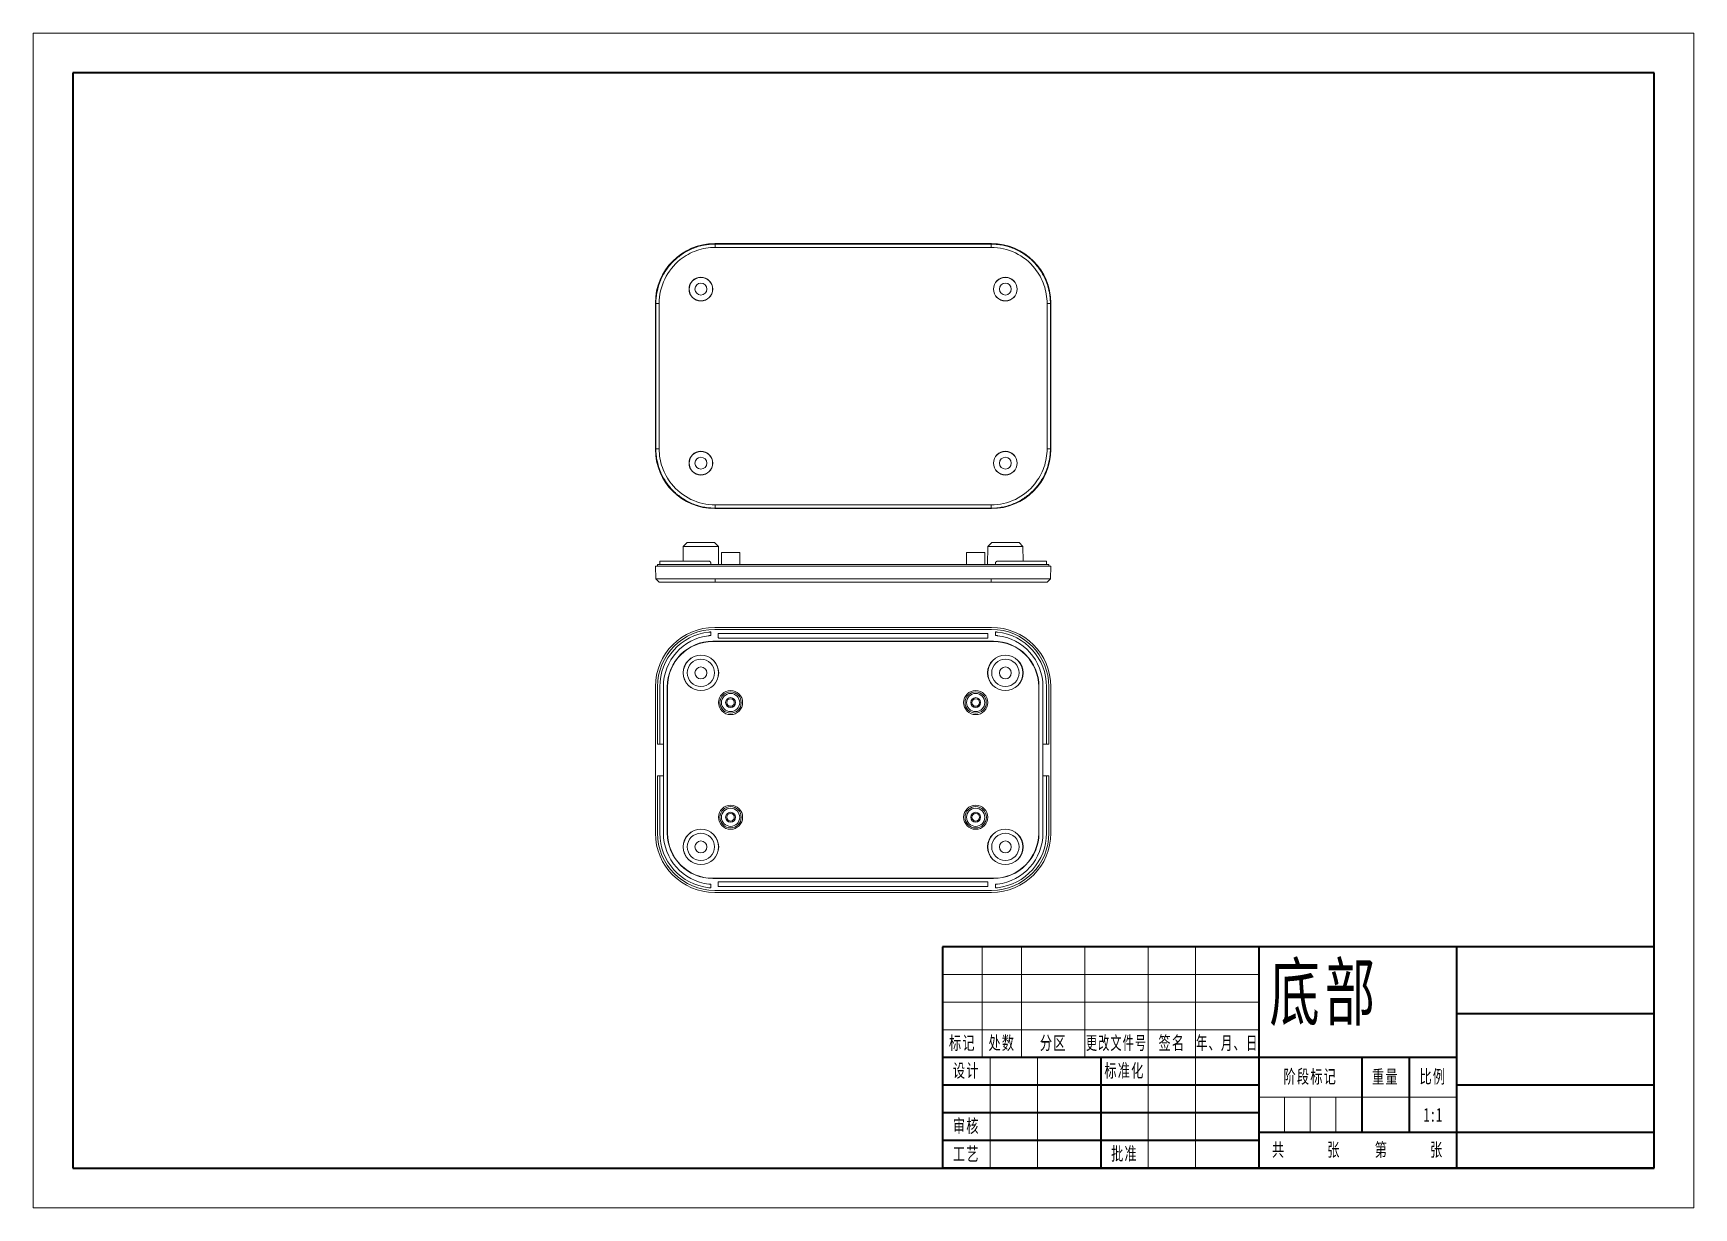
# Model space of a CAD drawing. Header units: millimetres. Extents: x -1680 to 210, y -148 to 149.
# Drawn here: x -210 to 210, y -148.5 to 148.5 of the extents above; entities that cross this region are included whole.
import ezdxf
from ezdxf.enums import TextEntityAlignment as Align

# ---------------------------------------------------------------- set-up
doc = ezdxf.new("R2010")
doc.units = ezdxf.units.MM
doc.layers.get('0').update_dxf_attribs({"lineweight": 35})
for name, color, linetype, lineweight in [('1', 7, 'Continuous', 18), ('尺寸线层', 3, 'Continuous', 18), ('粗实线层', 7, 'Continuous', 35), ('细实线层', 7, 'Continuous', 18)]:
    doc.layers.add(name, color=color, linetype=linetype, lineweight=lineweight)
doc.styles.add('标准', font='', dxfattribs={"width": 0.667})
doc.styles.get('标准').set_extended_font_data('宋体')

# ---------------------------------------------------------------- blocks, each defined once
blk = doc.blocks.new('$CAXA_FRAME_13B17AC1$')
at = {"layer": '粗实线层'}
for p, q in [((-200, 138.5), (-200, -138.5)), ((200, 138.5), (-200, 138.5)), ((200, -138.5), (200, 138.5)), ((-200, -138.5), (200, -138.5))]:
    blk.add_line(p, q, dxfattribs=at)
at = {"layer": '细实线层'}
for p, q in [((210, 148.5), (-210, 148.5)), ((-210, 148.5), (-210, -148.5)), ((210, -148.5), (210, 148.5)), ((-210, -148.5), (210, -148.5))]:
    blk.add_line(p, q, dxfattribs=at)
blk = doc.blocks.new('$CAXA_TITLE_151E506F$')
at = {"layer": '粗实线层'}
for p, q in [((0, 56), (-180, 56)), ((-180, 56), (-180, 0)), ((-100, 56), (-100, 0)), ((-50, 56), (-50, 0)), ((0, 0), (0, 56)), ((0, 39), (-50, 39)), ((-50, 28), (-180, 28)), ((-140, 28), (-140, 0)), ((-74, 28), (-74, 9)), ((-62, 28), (-62, 9)), ((-100, 21), (-180, 21)), ((0, 21), (-50, 21)), ((-100, 14), (-180, 14)), ((0, 9), (-100, 9)), ((-100, 7), (-180, 7)), ((0, 0), (-180, 0))]:
    blk.add_line(p, q, dxfattribs=at)
at = {"layer": '细实线层'}
for p, q in [((-170, 56), (-170, 28)), ((-160, 56), (-160, 28)), ((-144, 56), (-144, 28)), ((-128, 56), (-128, 0)), ((-116, 56), (-116, 0)), ((-100, 49), (-180, 49)), ((-100, 42), (-180, 42)), ((-100, 35), (-180, 35)), ((-168, 28), (-168, 0)), ((-156, 28), (-156, 0)), ((-50, 18), (-100, 18)), ((-93.5, 18), (-93.5, 9)), ((-87, 18), (-87, 9)), ((-80.5, 18), (-80.5, 9))]:
    blk.add_line(p, q, dxfattribs=at)
at = {"layer": '尺寸线层', "attachment_point": 5, "line_spacing_factor": 1.369753, "style": '标准'}
for s, insert, char_height, width in [('\\T1.1;标记', (-175, 31.5), 3.386, 18), ('\\T1.1;处数', (-165, 31.5), 3.386, 18), ('\\T1.1;分区', (-152, 31.5), 3.386, 30), ('\\T1.1;{\\W0.60886;更改文件号}', (-136, 31.5), 3.3865, 30), ('\\T1.1;签名', (-122, 31.5), 3.386, 22), ('\\T1.1;{\\W0.622239;年、月、日}', (-108, 31.5), 3.3865, 30), ('\\T1.1;设计', (-174, 24.5), 3.386, 22), ('\\T1.1;标准化', (-134, 24.5), 3.386, 22), ('\\T1.1;阶段标记', (-87, 23), 3.386, 50), ('\\T1.1;重量', (-68, 23), 3.386, 22), ('\\T1.1;比例', (-56, 23), 3.386, 22), ('\\T1.1;审核', (-174, 10.5), 3.386, 22), ('\\T1.1;工艺', (-174, 3.5), 3.386, 22), ('\\T1.1;批准', (-134, 3.5), 3.386, 22), ('\\T1.1;共', (-95, 4.5), 3.386, 8), ('\\T1.1;张', (-81, 4.5), 3.386, 8), ('\\T1.1;第', (-69, 4.5), 3.386, 8), ('\\T1.1;张', (-55, 4.5), 3.386, 8)]:
    blk.add_mtext(s, dxfattribs=dict(at, insert=insert, char_height=char_height, width=width))
at = {"layer": '尺寸线层', "style": '标准'}
for tag, height, width, p in [('标记C', 3.54, 0.667, (-175, 52.5)), ('处数C', 3.54, 0.667, (-165, 52.5)), ('分区C', 3.54, 0.667, (-152, 52.5)), ('更改文件号C', 3.54, 0.512156, (-136, 52.5)), ('更改签名C', 3.54, 0.459969, (-122, 52.5)), ('更改日期C', 3.54, 0.62723, (-108, 52.5)), ('单位名称', 5.05, 0.667, (-25, 47.5)), ('标记B', 3.54, 0.667, (-175, 45.5)), ('处数B', 3.54, 0.667, (-165, 45.5)), ('分区B', 3.54, 0.667, (-152, 45.5)), ('更改文件号B', 3.54, 0.512156, (-136, 45.5)), ('更改签名B', 3.54, 0.459969, (-122, 45.5)), ('更改日期B', 3.54, 0.62723, (-108, 45.5)), ('材料名称', 5.05, 0.667, (-75, 42)), ('标记A', 3.54, 0.667, (-175, 38.5)), ('处数A', 3.54, 0.667, (-165, 38.5)), ('分区A', 3.54, 0.667, (-152, 38.5)), ('更改文件号A', 3.54, 0.512156, (-136, 38.5)), ('更改签名A', 3.54, 0.459969, (-122, 38.5)), ('更改日期A', 3.54, 0.62723, (-108, 38.5)), ('图纸名称', 5.05, 0.667, (-25, 30)), ('设计', 3.54, 0.667, (-162, 24.5)), ('设计日期', 3.54, 0.667, (-148, 24.5)), ('标准化', 3.54, 0.667, (-122, 24.5)), ('标准化日期', 3.54, 0.569556, (-108, 24.5)), ('图纸编号', 5.05, 0.667, (-25, 15)), ('审核', 3.54, 0.667, (-162, 10.5)), ('审核日期', 3.54, 0.667, (-148, 10.5)), ('阶段标记S', 3.54, 0.229984, (-96.75, 13.5)), ('阶段标记A', 3.54, 0.229984, (-90.25, 13.5)), ('阶段标记B', 3.54, 0.229984, (-83.75, 13.5)), ('阶段标记C', 3.54, 0.229984, (-77.25, 13.5)), ('重量', 3.54, 0.667, (-68, 13.5)), ('图纸比例', 3.54, 0.524733, (-56, 13.5)), ('工艺', 3.54, 0.667, (-162, 3.5)), ('工艺日期', 3.54, 0.667, (-148, 3.5)), ('批准', 3.54, 0.667, (-122, 3.5)), ('批准日期', 3.54, 0.667, (-108, 3.5)), ('页数', 3.54, 0.667, (-88, 4.5)), ('页码', 3.54, 0.667, (-62, 4.5)), ('投影符号', 3.54, 0.667, (-25, 4.5))]:
    blk.add_attdef(tag, text='', height=height, dxfattribs=dict(at, width=width)).set_placement(p, align=Align.MIDDLE_CENTER)
blk = doc.blocks.new('*X22')
at = {"layer": '1', "color": 155, "linetype": 'Continuous', "lineweight": 18}
for p, q in [((-34.64, 33.48), (35.38, 33.48)), ((35.24, 33.37), (-34.5, 33.37)), ((-34.5, 32.54), (35.24, 32.54)), ((-49.63, -18.53), (-49.63, 18.49)), ((-49.52, 18.38), (-49.52, 18.35)), ((-49.52, 18.35), (-49.52, -18.39)), ((-48.69, -18.39), (-48.69, 18.35)), ((49.43, 18.35), (49.43, -18.39)), ((50.26, 18.38), (50.26, 18.35)), ((50.26, -18.39), (50.26, 18.35)), ((50.37, 18.49), (50.37, -18.53)), ((-49.52, -18.39), (-49.52, -18.42)), ((50.26, -18.39), (50.26, -18.42)), ((35.38, -33.52), (-34.64, -33.52)), ((35.24, -32.58), (-34.5, -32.58)), ((-34.5, -33.41), (35.24, -33.41))]:
    blk.add_line(p, q, dxfattribs=at)
at = {"layer": '1', "color": 155, "linetype": 'Continuous', "lineweight": 13}
for p, q in [((-34.51, 33.37), (-34.51, 32.54)), ((35.25, 33.37), (35.25, 32.54)), ((-45.24, 29.09), (-45.13, 28.98)), ((45.98, 29.09), (45.87, 28.98)), ((-49.52, 18.36), (-48.69, 18.36)), ((50.26, 18.36), (49.43, 18.36)), ((-49.52, -18.4), (-48.69, -18.4)), ((50.26, -18.4), (49.43, -18.4)), ((-45.24, -29.13), (-45.13, -29.02)), ((45.98, -29.13), (45.87, -29.02)), ((-34.51, -33.41), (-34.51, -32.58)), ((35.25, -33.41), (35.25, -32.58))]:
    blk.add_line(p, q, dxfattribs=at)
at = {"layer": '1', "color": 155, "linetype": 'Continuous', "lineweight": 18}
for centre, radius in [((-38.13, 21.98), 3), ((-38.13, 21.98), 2.96), ((-38.13, 21.98), 1.5), ((38.87, 21.98), 3), ((38.87, 21.98), 2.96), ((38.87, 21.98), 1.5), ((-38.13, -22.02), 3), ((-38.13, -22.02), 2.96), ((-38.13, -22.02), 1.5), ((38.87, -22.02), 3), ((38.87, -22.02), 2.96), ((38.87, -22.02), 1.5)]:
    blk.add_circle(centre, radius, dxfattribs=at)
for centre, major_axis in [((-34.62, 18.47), (-10.62, 10.62)), ((35.36, 18.47), (10.62, 10.62)), ((-34.62, -18.51), (-10.62, -10.62)), ((35.36, -18.51), (10.62, -10.62))]:
    blk.add_ellipse(centre, major_axis=major_axis, ratio=0.998783, start_param=5.498396, end_param=7.067974, dxfattribs=at)
for points, knots in [([(-34.53, 33.37), (-35.02, 33.37), (-35.51, 33.34), (-36.25, 33.27), (-36.49, 33.24), (-36.86, 33.19), (-36.98, 33.17), (-37.23, 33.12), (-37.35, 33.1), (-37.95, 32.98), (-38.43, 32.86), (-39.36, 32.58), (-39.82, 32.41), (-40.5, 32.13), (-40.72, 32.03), (-41.06, 31.87), (-41.17, 31.82), (-41.39, 31.71), (-41.5, 31.65), (-42.04, 31.36), (-42.46, 31.11), (-43.27, 30.56), (-43.66, 30.27), (-44.42, 29.65), (-44.78, 29.32), (-45.22, 28.89), (-45.3, 28.8), (-45.43, 28.67), (-45.47, 28.62), (-45.56, 28.53), (-45.77, 28.3), (-45.97, 28.07), (-46.43, 27.5), (-47.01, 26.72), (-47.51, 25.88), (-47.86, 25.23), (-47.97, 25.01), (-48.13, 24.68), (-48.18, 24.57), (-48.28, 24.34), (-48.33, 24.23), (-48.57, 23.66), (-48.73, 23.2), (-49.01, 22.26), (-49.13, 21.79), (-49.32, 20.83), (-49.4, 20.35), (-49.45, 19.8), (-49.46, 19.73), (-49.47, 19.61), (-49.47, 19.55), (-49.49, 19.36), (-49.51, 18.99), (-49.52, 18.62), (-49.52, 18.38)], [0, 0, 0, 0, 1.471699, 1.471699, 2.207548, 2.207548, 2.575472, 2.575472, 2.943397, 2.943397, 4.415096, 4.415096, 5.886794, 5.886794, 6.622643, 6.622643, 6.990568, 6.990568, 7.358493, 7.358493, 8.830191, 8.830191, 10.30189, 10.30189, 11.773588, 11.773588, 12.141513, 12.141513, 12.325475, 12.325475, 12.509438, 13.245287, 13.245287, 14.716985, 16.188684, 16.188684, 16.924533, 16.924533, 17.292458, 17.292458, 17.660382, 17.660382, 19.132081, 19.132081, 20.603779, 20.603779, 22.075478, 22.075478, 22.25944, 22.25944, 22.443403, 22.443403, 22.811327, 23.547177, 23.547177, 23.547177, 23.547177]), ([(-48.69, 18.38), (-48.69, 20.49), (-47.71, 24.73), (-43.99, 29.39), (-39.29, 31.99), (-36.11, 32.54), (-34.53, 32.54)], [0, 0, 0, 0, 6.343155, 12.686311, 17.443677, 22.201044, 22.201044, 22.201044, 22.201044]), ([(50.26, 18.38), (50.26, 18.87), (50.23, 19.36), (50.16, 20.1), (50.13, 20.35), (50.08, 20.71), (50.06, 20.83), (50.01, 21.08), (49.99, 21.2), (49.87, 21.8), (49.75, 22.28), (49.47, 23.21), (49.3, 23.67), (49.02, 24.35), (48.92, 24.57), (48.76, 24.91), (48.71, 25.02), (48.6, 25.24), (48.54, 25.35), (48.25, 25.89), (48, 26.31), (47.45, 27.12), (47.16, 27.51), (46.54, 28.27), (46.22, 28.63), (45.78, 29.07), (45.69, 29.15), (45.56, 29.28), (45.51, 29.32), (45.42, 29.41), (45.2, 29.62), (44.96, 29.82), (44.39, 30.28), (43.61, 30.86), (42.77, 31.37), (42.12, 31.71), (41.9, 31.82), (41.57, 31.98), (41.46, 32.03), (41.23, 32.13), (41.12, 32.18), (40.55, 32.42), (40.09, 32.58), (39.15, 32.86), (38.68, 32.98), (37.72, 33.17), (37.24, 33.25), (36.69, 33.3), (36.63, 33.31), (36.5, 33.32), (36.44, 33.32), (36.26, 33.34), (35.89, 33.36), (35.52, 33.37), (35.27, 33.37)], [0, 0, 0, 0, 1.471699, 1.471699, 2.207548, 2.207548, 2.575472, 2.575472, 2.943397, 2.943397, 4.415096, 4.415096, 5.886794, 5.886794, 6.622643, 6.622643, 6.990568, 6.990568, 7.358493, 7.358493, 8.830191, 8.830191, 10.30189, 10.30189, 11.773588, 11.773588, 12.141513, 12.141513, 12.325475, 12.325475, 12.509438, 13.245287, 13.245287, 14.716985, 16.188684, 16.188684, 16.924533, 16.924533, 17.292458, 17.292458, 17.660382, 17.660382, 19.132081, 19.132081, 20.603779, 20.603779, 22.075478, 22.075478, 22.25944, 22.25944, 22.443403, 22.443403, 22.811327, 23.547177, 23.547177, 23.547177, 23.547177]), ([(35.27, 32.54), (37.39, 32.54), (41.62, 31.56), (46.29, 27.84), (48.88, 23.14), (49.43, 19.96), (49.43, 18.38)], [0, 0, 0, 0, 6.343155, 12.686311, 17.443677, 22.201044, 22.201044, 22.201044, 22.201044]), ([(-49.52, -18.42), (-49.52, -18.91), (-49.49, -19.41), (-49.42, -20.14), (-49.39, -20.39), (-49.34, -20.75), (-49.32, -20.87), (-49.27, -21.12), (-49.25, -21.24), (-49.13, -21.84), (-49.01, -22.32), (-48.73, -23.25), (-48.56, -23.71), (-48.28, -24.39), (-48.18, -24.61), (-48.02, -24.95), (-47.97, -25.06), (-47.86, -25.28), (-47.8, -25.39), (-47.51, -25.93), (-47.26, -26.35), (-46.71, -27.16), (-46.42, -27.56), (-45.8, -28.31), (-45.47, -28.67), (-45.04, -29.11), (-44.95, -29.19), (-44.82, -29.32), (-44.77, -29.36), (-44.68, -29.45), (-44.45, -29.66), (-44.22, -29.86), (-43.65, -30.32), (-42.87, -30.9), (-42.03, -31.41), (-41.38, -31.75), (-41.16, -31.86), (-40.83, -32.02), (-40.72, -32.07), (-40.49, -32.17), (-40.38, -32.22), (-39.81, -32.46), (-39.35, -32.62), (-38.41, -32.9), (-37.94, -33.02), (-36.98, -33.21), (-36.5, -33.29), (-35.95, -33.34), (-35.88, -33.35), (-35.76, -33.36), (-35.7, -33.36), (-35.51, -33.38), (-35.14, -33.4), (-34.77, -33.41), (-34.53, -33.41)], [0, 0, 0, 0, 1.471699, 1.471699, 2.207548, 2.207548, 2.575472, 2.575472, 2.943397, 2.943397, 4.415096, 4.415096, 5.886794, 5.886794, 6.622643, 6.622643, 6.990568, 6.990568, 7.358493, 7.358493, 8.830191, 8.830191, 10.30189, 10.30189, 11.773588, 11.773588, 12.141513, 12.141513, 12.325475, 12.325475, 12.509438, 13.245287, 13.245287, 14.716985, 16.188684, 16.188684, 16.924533, 16.924533, 17.292458, 17.292458, 17.660382, 17.660382, 19.132081, 19.132081, 20.603779, 20.603779, 22.075478, 22.075478, 22.25944, 22.25944, 22.443403, 22.443403, 22.811327, 23.547177, 23.547177, 23.547177, 23.547177]), ([(-34.53, -32.58), (-36.64, -32.58), (-40.88, -31.61), (-45.54, -27.88), (-48.14, -23.18), (-48.69, -20.01), (-48.69, -18.42)], [0, 0, 0, 0, 6.343155, 12.686311, 17.443677, 22.201044, 22.201044, 22.201044, 22.201044]), ([(49.43, -18.42), (49.43, -20.01), (48.88, -23.18), (46.29, -27.88), (41.62, -31.61), (37.39, -32.58), (35.27, -32.58)], [0, 0, 0, 0, 4.757366, 9.514733, 15.857888, 22.201044, 22.201044, 22.201044, 22.201044]), ([(35.27, -33.41), (35.76, -33.41), (36.26, -33.38), (36.99, -33.31), (37.24, -33.28), (37.6, -33.23), (37.73, -33.21), (37.97, -33.16), (38.09, -33.14), (38.69, -33.02), (39.17, -32.9), (40.1, -32.62), (40.56, -32.45), (41.24, -32.17), (41.46, -32.07), (41.8, -31.91), (41.91, -31.86), (42.13, -31.75), (42.24, -31.69), (42.78, -31.4), (43.2, -31.15), (44.01, -30.6), (44.41, -30.31), (45.16, -29.69), (45.52, -29.37), (45.96, -28.93), (46.04, -28.84), (46.17, -28.71), (46.21, -28.66), (46.3, -28.57), (46.51, -28.34), (46.71, -28.11), (47.17, -27.54), (47.46, -27.15), (48.01, -26.34), (48.26, -25.92), (48.6, -25.27), (48.71, -25.05), (48.87, -24.72), (48.92, -24.61), (49.02, -24.38), (49.07, -24.27), (49.31, -23.7), (49.47, -23.24), (49.76, -22.3), (49.87, -21.83), (50.06, -20.87), (50.14, -20.39), (50.19, -19.84), (50.2, -19.78), (50.21, -19.65), (50.21, -19.59), (50.23, -19.41), (50.25, -19.04), (50.26, -18.67), (50.26, -18.42)], [0, 0, 0, 0, 1.471699, 1.471699, 2.207548, 2.207548, 2.575472, 2.575472, 2.943397, 2.943397, 4.415096, 4.415096, 5.886794, 5.886794, 6.622643, 6.622643, 6.990568, 6.990568, 7.358493, 7.358493, 8.830191, 8.830191, 10.30189, 10.30189, 11.773588, 11.773588, 12.141513, 12.141513, 12.325475, 12.325475, 12.509437, 13.245287, 13.245287, 14.716985, 14.716985, 16.188684, 16.188684, 16.924533, 16.924533, 17.292458, 17.292458, 17.660382, 17.660382, 19.132081, 19.132081, 20.603779, 20.603779, 22.075478, 22.075478, 22.25944, 22.25944, 22.443403, 22.443403, 22.811327, 23.547176, 23.547176, 23.547176, 23.547176])]:
    blk.add_open_spline(points, degree=3, knots=knots, dxfattribs=at)
for points in [[(-34.5, 33.37), (-34.51, 33.37), (-34.52, 33.37), (-34.53, 33.37)], [(-34.53, 32.54), (-34.52, 32.54), (-34.51, 32.54), (-34.5, 32.54)], [(35.27, 33.37), (35.26, 33.37), (35.25, 33.37), (35.24, 33.37)], [(35.24, 32.54), (35.25, 32.54), (35.26, 32.54), (35.27, 32.54)], [(-48.69, 18.35), (-48.69, 18.36), (-48.69, 18.37), (-48.69, 18.38)], [(49.43, 18.38), (49.43, 18.37), (49.43, 18.36), (49.43, 18.35)], [(-48.69, -18.42), (-48.69, -18.41), (-48.69, -18.4), (-48.69, -18.39)], [(49.43, -18.39), (49.43, -18.4), (49.43, -18.41), (49.43, -18.42)], [(-34.5, -32.58), (-34.51, -32.58), (-34.52, -32.58), (-34.53, -32.58)], [(-34.53, -33.41), (-34.52, -33.41), (-34.51, -33.41), (-34.5, -33.41)], [(35.27, -32.58), (35.26, -32.58), (35.25, -32.58), (35.24, -32.58)], [(35.24, -33.41), (35.25, -33.41), (35.26, -33.41), (35.27, -33.41)]]:
    blk.add_open_spline(points, degree=3, dxfattribs=at)
blk = doc.blocks.new('*X21')
at = {"lineweight": 18}
blk.add_blockref('*X22', (-1.62, -0.06), dxfattribs=at)

msp = doc.modelspace()

# ---------------------------------------------------------------- linework, layer by layer
at = {"layer": '1', "color": 155, "linetype": 'Continuous', "lineweight": 18}
for p, q in [((-45.57, 18.7), (-45.59, 15)), ((-44.57, 19.7), (-45.57, 18.7)), ((-45.57, 18.7), (-36.66, 18.7)), ((-44.57, 19.7), (-37.67, 19.7)), ((-36.66, 18.7), (-37.67, 19.7)), ((-36.64, 14.2), (-36.66, 18.7)), ((-35.92, 17.2), (-35.93, 14.2)), ((-31.32, 17.2), (-35.92, 17.2)), ((-31.3, 14.2), (-31.32, 17.2)), ((26.08, 17.2), (26.07, 14.2)), ((30.68, 17.2), (26.08, 17.2)), ((30.7, 14.2), (30.68, 17.2)), ((31.43, 18.7), (31.4, 14.2)), ((32.43, 19.7), (31.43, 18.7)), ((31.43, 18.7), (40.34, 18.7)), ((32.43, 19.7), (39.33, 19.7)), ((40.34, 18.7), (39.33, 19.7)), ((40.36, 15), (40.34, 18.7)), ((-37.63, 13.7), (-52.62, 13.7)), ((-52.62, 13.7), (-52.51, 10.5)), ((-52.12, 14.2), (-37.62, 14.2)), ((-52.12, 13.7), (-52.12, 14.2)), ((-39.12, 15), (-51.52, 15)), ((-51.52, 14.2), (-51.52, 15)), ((-38.62, 14.2), (-38.62, 14.5)), ((-37.63, 13.7), (32.39, 13.7)), ((-37.62, 14.2), (32.38, 14.2)), ((32.38, 14.2), (46.88, 14.2)), ((47.38, 13.7), (32.39, 13.7)), ((33.38, 14.2), (33.38, 14.5)), ((33.88, 15), (46.28, 15)), ((46.28, 14.2), (46.28, 15)), ((46.88, 13.7), (46.88, 14.2)), ((47.27, 10.5), (47.38, 13.7)), ((-52.48, 10.47), (-52.47, 10.46)), ((-51.68, 9.7), (-52.46, 10.45)), ((32.25, 10.5), (-37.49, 10.5)), ((-37.49, 9.7), (32.25, 9.7)), ((47.22, 10.45), (46.44, 9.7)), ((47.23, 10.46), (47.24, 10.47)), ((-38.62, -3.79), (-38.62, -2.89)), ((32.39, -1.75), (-37.63, -1.75)), ((32.38, -2.25), (-37.62, -2.25)), ((-36.72, -4.35), (-36.72, -3.35)), ((-36.62, -3.25), (31.38, -3.25)), ((31.48, -3.35), (31.48, -4.35)), ((33.38, -2.89), (33.38, -3.79)), ((-38.12, -5.25), (32.88, -5.25)), ((31.38, -4.45), (-36.62, -4.45)), ((-52.62, -16.74), (-52.62, -53.76)), ((-52.12, -16.75), (-52.12, -31.25)), ((-51.52, -30.75), (-51.52, -16.75)), ((-50.62, -16.75), (-50.62, -30.75)), ((-49.62, -53.75), (-49.62, -16.75)), ((44.38, -16.75), (44.38, -53.75)), ((45.38, -16.75), (45.38, -30.75)), ((46.28, -30.75), (46.28, -16.75)), ((46.88, -31.25), (46.88, -16.75)), ((47.38, -53.76), (47.38, -16.74)), ((-52.12, -31.25), (-51.52, -31.25)), ((-51.52, -30.75), (-51.52, -31.25)), ((-51.52, -31.25), (-50.62, -31.25)), ((-50.62, -31.25), (-50.62, -30.75)), ((-50.62, -31.25), (-50.62, -39.25)), ((45.38, -30.75), (45.38, -31.25)), ((45.38, -39.25), (45.38, -31.25)), ((45.38, -31.25), (46.28, -31.25)), ((46.28, -31.25), (46.28, -30.75)), ((46.28, -31.25), (46.88, -31.25)), ((-51.52, -39.25), (-52.12, -39.25)), ((-52.12, -39.25), (-52.12, -53.75)), ((-51.52, -39.25), (-51.52, -39.75)), ((-50.62, -39.25), (-51.52, -39.25)), ((-51.52, -53.75), (-51.52, -39.75)), ((-50.62, -39.75), (-50.62, -39.25)), ((-50.62, -39.75), (-50.62, -53.75)), ((45.38, -39.25), (45.38, -39.75)), ((46.28, -39.25), (45.38, -39.25)), ((45.38, -39.75), (45.38, -53.75)), ((46.88, -39.25), (46.28, -39.25)), ((46.28, -39.75), (46.28, -39.25)), ((46.28, -53.75), (46.28, -39.75)), ((46.88, -53.75), (46.88, -39.25)), ((-38.62, -67.62), (-38.62, -66.71)), ((32.88, -65.25), (-38.12, -65.25)), ((-36.72, -67.15), (-36.72, -66.15)), ((-36.62, -66.05), (31.38, -66.05)), ((31.48, -66.15), (31.48, -67.15)), ((33.38, -66.71), (33.38, -67.62)), ((-37.63, -68.75), (32.39, -68.75)), ((-37.62, -68.25), (32.38, -68.25)), ((31.38, -67.25), (-36.62, -67.25))]:
    msp.add_line(p, q, dxfattribs=at)
at = {"layer": '1', "color": 155, "linetype": 'Continuous', "lineweight": 13}
for p, q in [((-52.12, 13.7), (-52.12, 14.2)), ((46.88, 14.2), (46.88, 13.7)), ((47.38, 13.7), (47.27, 10.5)), ((-37.5, 10.5), (-37.5, 9.7)), ((32.26, 10.5), (32.26, 9.7)), ((33.38, -3.79), (33.38, -2.89)), ((-38.12, -5.32), (32.88, -5.32)), ((-46.21, -8.66), (-46.25, -8.62)), ((40.98, -8.66), (41.01, -8.62)), ((-49.55, -53.75), (-49.55, -16.75)), ((44.31, -16.75), (44.31, -53.75)), ((-50.62, -31.25), (-51.52, -31.25)), ((46.28, -31.25), (45.38, -31.25)), ((-51.52, -39.25), (-50.62, -39.25)), ((-46.25, -61.88), (-46.21, -61.85)), ((40.98, -61.85), (41.01, -61.88)), ((-38.62, -66.71), (-38.62, -67.62)), ((32.88, -65.18), (-38.12, -65.18))]:
    msp.add_line(p, q, dxfattribs=at)
for centre in [(-41.12, -13.25), (35.88, -13.25)]:
    msp.add_circle(centre, 4.49, dxfattribs=at)
at = {"layer": '1', "color": 155, "linetype": 'Continuous', "lineweight": 18}
for centre, radius in [((-41.12, -13.25), 4.46), ((-41.12, -13.25), 3.45), ((-41.12, -13.25), 1.5), ((35.88, -13.25), 4.46), ((35.88, -13.25), 3.45), ((35.88, -13.25), 1.5), ((-33.62, -20.75), 3.05), ((-33.62, -20.75), 2.68), ((-33.62, -20.75), 2.3), ((-33.62, -20.75), 1.25), ((-33.62, -20.75), 0.95), ((28.38, -20.75), 3.05), ((28.38, -20.75), 2.68), ((28.38, -20.75), 2.3), ((28.38, -20.75), 1.25), ((28.38, -20.75), 0.95), ((-33.62, -49.75), 3.05), ((-33.62, -49.75), 2.68), ((-33.62, -49.75), 2.3), ((-33.62, -49.75), 1.25), ((-33.62, -49.75), 0.95), ((28.38, -49.75), 3.05), ((28.38, -49.75), 2.7), ((28.38, -49.75), 2.3), ((28.38, -49.75), 1.25), ((28.38, -49.75), 0.95), ((-41.12, -57.25), 4.46), ((-41.12, -57.25), 3.45), ((35.88, -57.25), 4.46), ((35.88, -57.25), 3.45), ((-41.12, -57.25), 1.5), ((35.88, -57.25), 1.5)]:
    msp.add_circle(centre, radius, dxfattribs=at)
for centre, radius, start, end in [((-37.62, -16.75), 14.5, 90, 180), ((-37.62, -16.75), 13.9, 96.1951, 180), ((-37.62, -16.75), 13, 96.6258, 180), ((-36.62, -3.35), 0.1, 90, 180), ((31.38, -3.35), 0.1, 0, 90), ((32.38, -16.75), 14.5, 0, 90), ((32.38, -16.75), 13.9, 0, 83.8049), ((32.38, -16.75), 13, 0, 83.3742), ((-38.12, -16.75), 11.5, 90, 180), ((-36.62, -4.35), 0.1, 180, 270), ((31.38, -4.35), 0.1, 270, 360), ((32.88, -16.75), 11.5, 0, 90), ((-37.62, -53.75), 14.5, 180, 270), ((-37.62, -53.75), 13.9, 180, 263.8049), ((-37.62, -53.75), 13, 180, 263.3742), ((-38.12, -53.75), 11.5, 180, 270), ((32.38, -53.75), 14.5, 270, 360), ((32.88, -53.75), 11.5, 270, 360), ((32.38, -53.75), 13, 276.6258, 360), ((32.38, -53.75), 13.9, 276.1951, 360), ((-36.62, -66.15), 0.1, 90, 180), ((-36.62, -67.15), 0.1, 180, 270), ((31.38, -66.15), 0.1, 0, 90), ((31.38, -67.15), 0.1, 270, 0)]:
    msp.add_arc(centre, radius, start, end, dxfattribs=at)
at = {"layer": '1', "color": 155, "linetype": 'Continuous', "lineweight": 13}
for centre, radius, start, end in [((-38.12, -16.75), 11.43, 90, 180), ((32.88, -16.75), 11.43, 0, 90), ((-33.62, -20.75), 3.05, 180, 90), ((-33.62, -20.75), 3.05, 90, 180), ((28.38, -20.75), 3.05, 180, 90), ((28.38, -20.75), 3.05, 90, 180), ((-33.62, -49.75), 3.05, 180, 90), ((-33.62, -49.75), 3.05, 90, 180), ((28.38, -49.75), 3.05, 180, 90), ((28.38, -49.75), 3.05, 90, 180), ((-38.12, -53.75), 11.43, 180, 270), ((-41.12, -57.25), 4.49, 90.0056, 90), ((35.88, -57.25), 4.49, 90.0056, 90), ((32.88, -53.75), 11.43, 270, 360)]:
    msp.add_arc(centre, radius, start, end, dxfattribs=at)
at = {"layer": '1', "color": 155, "linetype": 'Continuous', "lineweight": 18}
for centre, major_axis in [((-37.61, -16.76), (-10.62, 10.62)), ((32.37, -16.76), (10.62, 10.62)), ((-37.61, -53.74), (-10.62, -10.62)), ((32.37, -53.74), (10.62, -10.62))]:
    msp.add_ellipse(centre, major_axis=major_axis, ratio=0.998783, start_param=5.498396, end_param=7.067974, dxfattribs=at)
for points, knots in [([(-39.12, 15), (-39.09, 15), (-39.05, 14.99), (-39.01, 14.98), (-38.99, 14.98), (-38.96, 14.97), (-38.94, 14.97), (-38.9, 14.95), (-38.87, 14.93), (-38.83, 14.9), (-38.82, 14.89), (-38.79, 14.87), (-38.78, 14.86), (-38.74, 14.83), (-38.72, 14.8), (-38.69, 14.76), (-38.69, 14.75), (-38.67, 14.72), (-38.66, 14.69), (-38.65, 14.66), (-38.64, 14.63), (-38.63, 14.61), (-38.62, 14.56), (-38.62, 14.53), (-38.62, 14.5)], [0, 0, 0, 0, 0.0981504, 0.0981504, 0.1472257, 0.1472257, 0.1963009, 0.1963009, 0.2944513, 0.2944513, 0.3435266, 0.3435266, 0.3926018, 0.3926018, 0.4907522, 0.4907522, 0.5398275, 0.5398275, 0.5889027, 0.6379779, 0.6379779, 0.6870531, 0.6870531, 0.7852036, 0.7852036, 0.7852036, 0.7852036]), ([(33.38, 14.5), (33.38, 14.53), (33.38, 14.56), (33.39, 14.61), (33.4, 14.63), (33.41, 14.66), (33.41, 14.67), (33.43, 14.72), (33.45, 14.75), (33.47, 14.79), (33.48, 14.8), (33.51, 14.83), (33.52, 14.84), (33.55, 14.87), (33.58, 14.89), (33.61, 14.92), (33.62, 14.92), (33.63, 14.93), (33.65, 14.94), (33.69, 14.96), (33.72, 14.97), (33.75, 14.98), (33.77, 14.98), (33.82, 14.99), (33.85, 15), (33.88, 15)], [0, 0, 0, 0, 0.0981509, 0.0981509, 0.1472264, 0.1472264, 0.1963018, 0.1963018, 0.2944527, 0.2944527, 0.3435282, 0.3435282, 0.3926036, 0.3926036, 0.4907545, 0.4907545, 0.5152922, 0.5152922, 0.53983, 0.5889054, 0.6379809, 0.6379809, 0.6870563, 0.6870563, 0.7852072, 0.7852072, 0.7852072, 0.7852072]), ([(-37.52, 10.5), (-38.01, 10.5), (-38.5, 10.5), (-39.24, 10.5), (-39.48, 10.5), (-39.85, 10.5), (-39.97, 10.5), (-40.22, 10.5), (-40.34, 10.5), (-40.94, 10.5), (-41.42, 10.5), (-42.35, 10.5), (-42.81, 10.5), (-43.49, 10.5), (-43.71, 10.5), (-44.05, 10.5), (-44.16, 10.5), (-44.38, 10.5), (-44.49, 10.5), (-45.03, 10.5), (-45.45, 10.5), (-46.26, 10.5), (-46.65, 10.5), (-47.41, 10.5), (-47.77, 10.5), (-48.21, 10.5), (-48.29, 10.5), (-48.42, 10.5), (-48.46, 10.5), (-48.55, 10.5), (-48.76, 10.5), (-48.96, 10.5), (-49.42, 10.5), (-50, 10.5), (-50.5, 10.5), (-50.85, 10.5), (-50.96, 10.5), (-51.12, 10.5), (-51.17, 10.5), (-51.27, 10.5), (-51.32, 10.5), (-51.56, 10.5), (-51.72, 10.5), (-52, 10.5), (-52.12, 10.5), (-52.31, 10.5), (-52.39, 10.5), (-52.44, 10.5), (-52.45, 10.5), (-52.46, 10.5), (-52.46, 10.5), (-52.48, 10.5), (-52.5, 10.5), (-52.51, 10.5), (-52.51, 10.5)], [0, 0, 0, 0, 0.936929, 0.936929, 1.405394, 1.405394, 1.639627, 1.639627, 1.873859, 1.873859, 2.810788, 2.810788, 3.747718, 3.747718, 4.216182, 4.216182, 4.450415, 4.450415, 4.684647, 4.684647, 5.621577, 5.621577, 6.558506, 6.558506, 7.495435, 7.495435, 7.729668, 7.729668, 7.846784, 7.846784, 7.9639, 8.432365, 8.432365, 9.369294, 10.306224, 10.306224, 10.774688, 10.774688, 11.008921, 11.008921, 11.243153, 11.243153, 12.180083, 12.180083, 13.117012, 13.117012, 14.053941, 14.053941, 14.171058, 14.171058, 14.288174, 14.288174, 14.522406, 14.990871, 14.990871, 14.990871, 14.990871]), ([(-51.68, 9.7), (-51.68, 9.7), (-50.7, 9.7), (-46.98, 9.7), (-42.28, 9.7), (-39.1, 9.7), (-37.51, 9.7)], [0, 0, 0, 0, 4.046987, 8.093975, 11.129215, 14.164456, 14.164456, 14.164456, 14.164456]), ([(47.27, 10.5), (47.27, 10.5), (47.24, 10.5), (47.17, 10.5), (47.14, 10.5), (47.09, 10.5), (47.07, 10.5), (47.02, 10.5), (47, 10.5), (46.88, 10.5), (46.76, 10.5), (46.48, 10.5), (46.31, 10.5), (46.03, 10.5), (45.93, 10.5), (45.77, 10.5), (45.72, 10.5), (45.61, 10.5), (45.55, 10.5), (45.26, 10.5), (45.01, 10.5), (44.46, 10.5), (44.17, 10.5), (43.55, 10.5), (43.23, 10.5), (42.79, 10.5), (42.7, 10.5), (42.57, 10.5), (42.52, 10.5), (42.43, 10.5), (42.21, 10.5), (41.97, 10.5), (41.4, 10.5), (40.62, 10.5), (39.78, 10.5), (39.13, 10.5), (38.91, 10.5), (38.58, 10.5), (38.47, 10.5), (38.24, 10.5), (38.13, 10.5), (37.56, 10.5), (37.1, 10.5), (36.16, 10.5), (35.69, 10.5), (34.73, 10.5), (34.25, 10.5), (33.7, 10.5), (33.64, 10.5), (33.51, 10.5), (33.45, 10.5), (33.27, 10.5), (32.9, 10.5), (32.53, 10.5), (32.28, 10.5)], [0, 0, 0, 0, 0.936929, 0.936929, 1.405394, 1.405394, 1.639626, 1.639626, 1.873858, 1.873858, 2.810787, 2.810787, 3.747717, 3.747717, 4.216181, 4.216181, 4.450413, 4.450413, 4.684646, 4.684646, 5.621575, 5.621575, 6.558504, 6.558504, 7.495433, 7.495433, 7.729666, 7.729666, 7.846782, 7.846782, 7.963898, 8.432362, 8.432362, 9.369292, 10.306221, 10.306221, 10.774685, 10.774685, 11.008918, 11.008918, 11.24315, 11.24315, 12.180079, 12.180079, 13.117008, 13.117008, 14.053937, 14.053937, 14.171053, 14.171053, 14.28817, 14.28817, 14.522402, 14.990866, 14.990866, 14.990866, 14.990866]), ([(32.28, 9.7), (34.4, 9.7), (38.63, 9.7), (43.3, 9.7), (45.89, 9.7), (46.44, 9.7), (46.44, 9.7)], [0, 0, 0, 0, 4.046987, 8.093975, 11.129215, 14.164456, 14.164456, 14.164456, 14.164456]), ([(-38.62, -2.89), (-38.62, -2.89), (-38.62, -2.89), (-38.63, -2.89), (-38.64, -2.89), (-38.65, -2.89), (-38.65, -2.89), (-38.67, -2.89), (-38.69, -2.89), (-38.71, -2.89), (-38.72, -2.9), (-38.74, -2.9), (-38.75, -2.9), (-38.79, -2.9), (-38.81, -2.9), (-38.85, -2.91), (-38.86, -2.91), (-38.87, -2.91), (-38.89, -2.91), (-38.93, -2.91), (-38.96, -2.92), (-38.99, -2.92), (-39.01, -2.92), (-39.05, -2.93), (-39.09, -2.93), (-39.12, -2.93)], [0, 0, 0, 0, 0.0627584, 0.0627584, 0.0941376, 0.0941376, 0.1255167, 0.1255167, 0.1882751, 0.1882751, 0.2196543, 0.2196543, 0.2510335, 0.2510335, 0.3137919, 0.3137919, 0.3294814, 0.3294814, 0.345171, 0.3765502, 0.4079294, 0.4079294, 0.4393086, 0.4393086, 0.502067, 0.502067, 0.502067, 0.502067]), ([(-39.12, -3.84), (-39.09, -3.83), (-39.05, -3.83), (-39.01, -3.83), (-38.99, -3.82), (-38.96, -3.82), (-38.94, -3.82), (-38.9, -3.81), (-38.87, -3.81), (-38.83, -3.81), (-38.82, -3.81), (-38.79, -3.8), (-38.78, -3.8), (-38.74, -3.8), (-38.72, -3.8), (-38.69, -3.8), (-38.69, -3.8), (-38.67, -3.79), (-38.66, -3.79), (-38.65, -3.79), (-38.64, -3.79), (-38.63, -3.79), (-38.62, -3.79), (-38.62, -3.79), (-38.62, -3.79)], [0, 0, 0, 0, 0.0628022, 0.0628022, 0.0942033, 0.0942033, 0.1256044, 0.1256044, 0.1884065, 0.1884065, 0.2198076, 0.2198076, 0.2512087, 0.2512087, 0.3140109, 0.3140109, 0.345412, 0.345412, 0.3768131, 0.4082142, 0.4082142, 0.4396152, 0.4396152, 0.5023548, 0.5023548, 0.5023548, 0.5023548]), ([(33.88, -2.93), (33.85, -2.93), (33.82, -2.93), (33.77, -2.92), (33.75, -2.92), (33.72, -2.92), (33.71, -2.92), (33.66, -2.91), (33.63, -2.91), (33.59, -2.9), (33.58, -2.9), (33.55, -2.9), (33.54, -2.9), (33.5, -2.9), (33.48, -2.9), (33.46, -2.89), (33.45, -2.89), (33.43, -2.89), (33.42, -2.89), (33.41, -2.89), (33.4, -2.89), (33.39, -2.89), (33.38, -2.89), (33.38, -2.89), (33.38, -2.89)], [0, 0, 0, 0, 0.0628244, 0.0628244, 0.0942365, 0.0942365, 0.1256487, 0.1256487, 0.1884731, 0.1884731, 0.2198853, 0.2198853, 0.2512974, 0.2512974, 0.3141218, 0.3141218, 0.345534, 0.345534, 0.3769462, 0.4083584, 0.4083584, 0.4397705, 0.4397705, 0.5020569, 0.5020569, 0.5020569, 0.5020569]), ([(33.38, -3.79), (33.38, -3.79), (33.38, -3.79), (33.39, -3.79), (33.4, -3.79), (33.41, -3.79), (33.41, -3.79), (33.43, -3.79), (33.45, -3.8), (33.47, -3.8), (33.48, -3.8), (33.51, -3.8), (33.52, -3.8), (33.55, -3.8), (33.58, -3.81), (33.61, -3.81), (33.62, -3.81), (33.63, -3.81), (33.65, -3.81), (33.69, -3.82), (33.72, -3.82), (33.75, -3.82), (33.77, -3.83), (33.82, -3.83), (33.85, -3.83), (33.88, -3.84)], [0, 0, 0, 0, 0.0627956, 0.0627956, 0.0941934, 0.0941934, 0.1255911, 0.1255911, 0.1883867, 0.1883867, 0.2197845, 0.2197845, 0.2511823, 0.2511823, 0.3139778, 0.3139778, 0.3296767, 0.3296767, 0.3453756, 0.3767734, 0.4081712, 0.4081712, 0.439569, 0.439569, 0.5023646, 0.5023646, 0.5023646, 0.5023646]), ([(-38.62, -66.71), (-38.62, -66.71), (-38.62, -66.71), (-38.63, -66.71), (-38.64, -66.71), (-38.65, -66.71), (-38.65, -66.71), (-38.67, -66.71), (-38.69, -66.71), (-38.71, -66.71), (-38.72, -66.71), (-38.74, -66.7), (-38.75, -66.7), (-38.79, -66.7), (-38.81, -66.7), (-38.85, -66.69), (-38.86, -66.69), (-38.87, -66.69), (-38.89, -66.69), (-38.93, -66.69), (-38.96, -66.68), (-38.99, -66.68), (-39.01, -66.68), (-39.05, -66.67), (-39.09, -66.67), (-39.12, -66.67)], [0, 0, 0, 0, 0.0627956, 0.0627956, 0.0941934, 0.0941934, 0.1255911, 0.1255911, 0.1883867, 0.1883867, 0.2197845, 0.2197845, 0.2511823, 0.2511823, 0.3139778, 0.3139778, 0.3296767, 0.3296767, 0.3453756, 0.3767734, 0.4081712, 0.4081712, 0.439569, 0.439569, 0.5023646, 0.5023646, 0.5023646, 0.5023646]), ([(33.88, -66.67), (33.85, -66.67), (33.82, -66.67), (33.77, -66.68), (33.75, -66.68), (33.72, -66.68), (33.71, -66.68), (33.66, -66.69), (33.63, -66.69), (33.59, -66.7), (33.58, -66.7), (33.55, -66.7), (33.54, -66.7), (33.5, -66.7), (33.48, -66.71), (33.46, -66.71), (33.45, -66.71), (33.43, -66.71), (33.42, -66.71), (33.41, -66.71), (33.4, -66.71), (33.39, -66.71), (33.38, -66.71), (33.38, -66.71), (33.38, -66.71)], [0, 0, 0, 0, 0.0628022, 0.0628022, 0.0942033, 0.0942033, 0.1256043, 0.1256043, 0.1884065, 0.1884065, 0.2198076, 0.2198076, 0.2512087, 0.2512087, 0.3140109, 0.3140109, 0.345412, 0.345412, 0.376813, 0.4082141, 0.4082141, 0.4396152, 0.4396152, 0.5023548, 0.5023548, 0.5023548, 0.5023548]), ([(-39.12, -67.57), (-39.09, -67.57), (-39.05, -67.58), (-39.01, -67.58), (-38.99, -67.58), (-38.96, -67.59), (-38.94, -67.59), (-38.9, -67.59), (-38.87, -67.6), (-38.83, -67.6), (-38.82, -67.6), (-38.79, -67.6), (-38.78, -67.6), (-38.74, -67.61), (-38.72, -67.61), (-38.69, -67.61), (-38.69, -67.61), (-38.67, -67.61), (-38.66, -67.61), (-38.65, -67.61), (-38.64, -67.61), (-38.63, -67.61), (-38.62, -67.62), (-38.62, -67.62), (-38.62, -67.62)], [0, 0, 0, 0, 0.0628244, 0.0628244, 0.0942365, 0.0942365, 0.1256487, 0.1256487, 0.1884731, 0.1884731, 0.2198853, 0.2198853, 0.2512974, 0.2512974, 0.3141218, 0.3141218, 0.345534, 0.345534, 0.3769462, 0.4083583, 0.4083583, 0.4397705, 0.4397705, 0.5020569, 0.5020569, 0.5020569, 0.5020569]), ([(33.38, -67.62), (33.38, -67.62), (33.38, -67.62), (33.39, -67.61), (33.4, -67.61), (33.41, -67.61), (33.41, -67.61), (33.43, -67.61), (33.45, -67.61), (33.47, -67.61), (33.48, -67.61), (33.51, -67.61), (33.52, -67.61), (33.55, -67.6), (33.58, -67.6), (33.61, -67.6), (33.62, -67.6), (33.63, -67.6), (33.65, -67.59), (33.69, -67.59), (33.72, -67.59), (33.75, -67.58), (33.77, -67.58), (33.82, -67.58), (33.85, -67.57), (33.88, -67.57)], [0, 0, 0, 0, 0.0627584, 0.0627584, 0.0941376, 0.0941376, 0.1255167, 0.1255167, 0.1882751, 0.1882751, 0.2196543, 0.2196543, 0.2510335, 0.2510335, 0.3137919, 0.3137919, 0.3294814, 0.3294814, 0.345171, 0.3765502, 0.4079294, 0.4079294, 0.4393086, 0.4393086, 0.502067, 0.502067, 0.502067, 0.502067])]:
    msp.add_open_spline(points, degree=3, knots=knots, dxfattribs=at)
for points, degree in [([(-52.51, 10.5), (-52.48, 10.47)], 1), ([(-37.49, 10.5), (-37.5, 10.5), (-37.51, 10.5), (-37.52, 10.5)], 3), ([(-37.51, 9.7), (-37.51, 9.7), (-37.5, 9.7), (-37.49, 9.7)], 3), ([(32.28, 10.5), (32.27, 10.5), (32.26, 10.5), (32.25, 10.5)], 3), ([(32.25, 9.7), (32.26, 9.7), (32.27, 9.7), (32.28, 9.7)], 3), ([(47.24, 10.47), (47.28, 10.5)], 1)]:
    msp.add_open_spline(points, degree=degree, dxfattribs=at)

# ---------------------------------------------------------------- block references
at = {"layer": '粗实线层'}
for name, p in [('$CAXA_FRAME_13B17AC1$', (0, 0)), ('*X21', (-1.37, 61.87))]:
    msp.add_blockref(name, p, dxfattribs=at)
ref = msp.add_blockref('$CAXA_TITLE_151E506F$', (200, -138.5), dxfattribs=at)
ref.add_attrib('图纸比例', '1:1', dxfattribs={"layer": '尺寸线层', "height": 3.5, "style": '标准', "width": 0.667}).set_placement((144, -125), align=Align.MIDDLE_CENTER)

# ---------------------------------------------------------------- texts
at = {"layer": '尺寸线层', "insert": (102.66, -86.97), "char_height": 14, "width": 41.821, "attachment_point": 1, "line_spacing_factor": 1.15057, "style": '标准'}
msp.add_mtext('\\T1.1;底部', dxfattribs=at)

doc.saveas('drawing.dxf')
